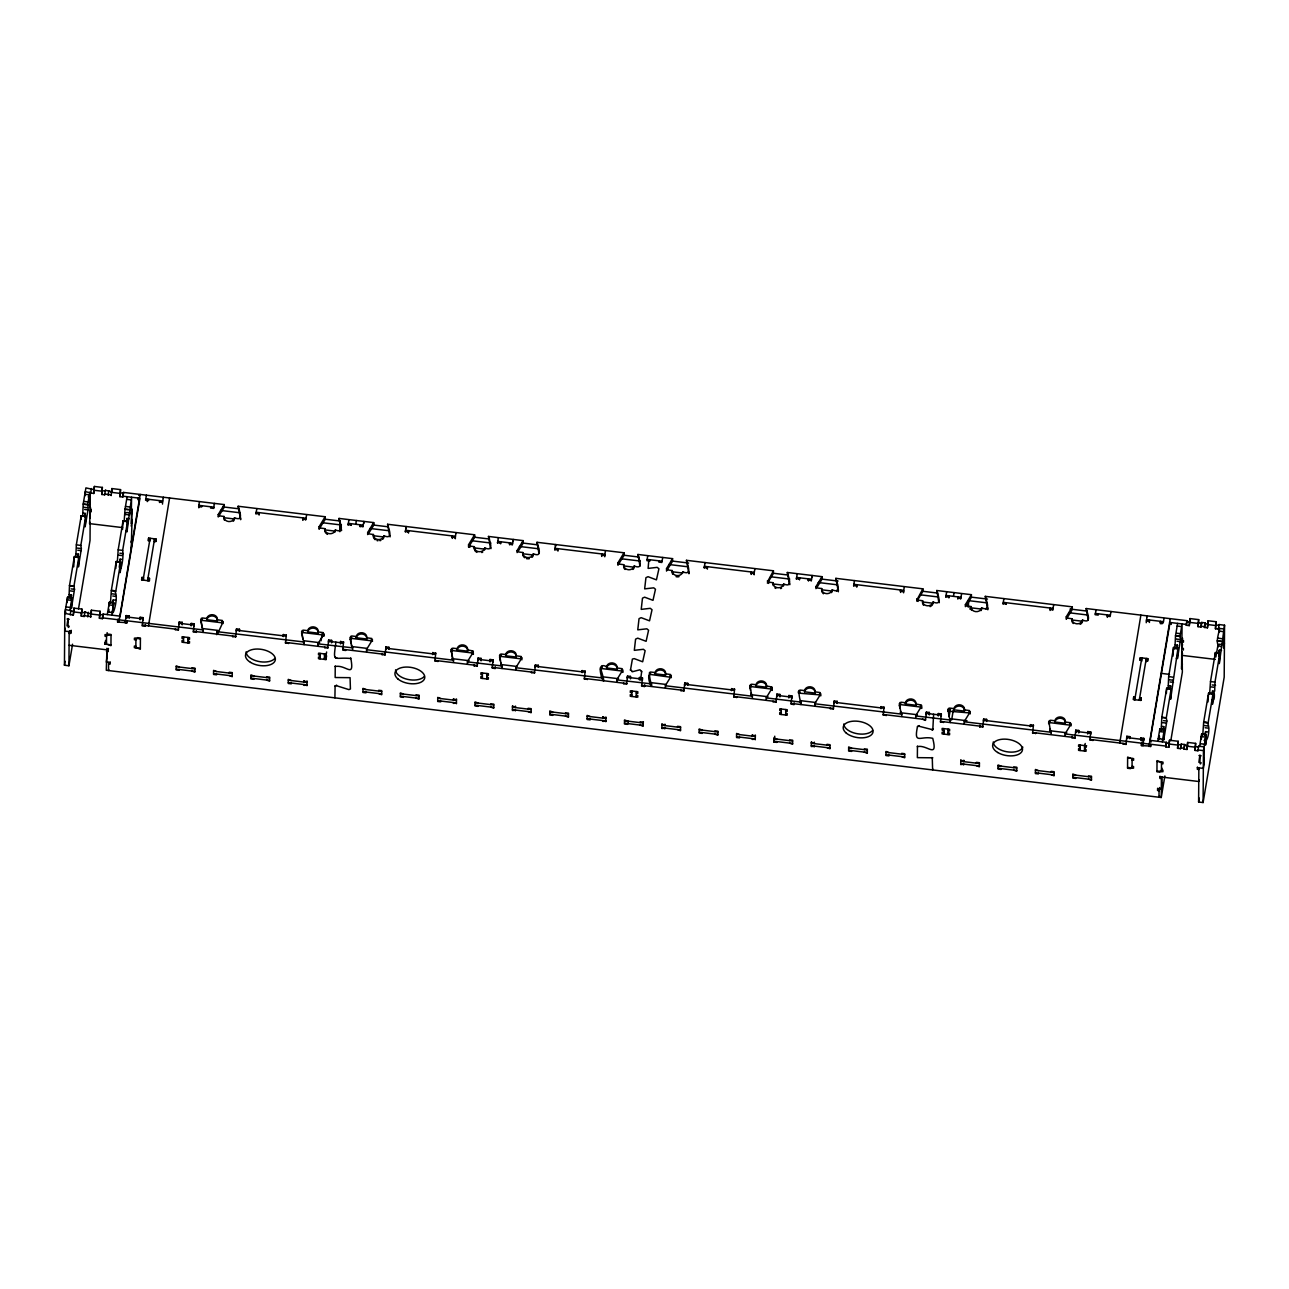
<?xml version="1.0" encoding="UTF-8"?>
<svg xmlns="http://www.w3.org/2000/svg" width="1289" height="1289" viewBox="0 0 1289 1289"><rect width="100%" height="100%" fill="white"/><g stroke="black" fill="none" stroke-linecap="round" stroke-linejoin="round"><path stroke-width="1.5" d="M72.555 644.21L68.929 665.769L64.45 665.221L64.804 613.306L67.527 597.161L72.007 597.709L69.928 610.084M65.417 613.5L65.449 609.552L73.908 611.389L73.28 615.159L64.804 613.306M66.964 625.874C69.542 606.184 66.657 633.366 69.203 626.148M68.929 665.769L69.171 631.61M69.574 630.74L69.155 633.253L70.653 633.431L70.766 631.175M73.28 615.159L73.924 608.118L81.916 609.085L81.271 616.126L84.252 616.48L84.897 611.904L91.229 614.128M73.908 611.389L73.924 608.118M81.271 616.126L81.916 609.085M84.252 616.48L84.252 615.659L90.81 616.625M85.251 495.604L85.283 491.657L93.743 493.494L94.387 486.452L102.379 487.419L101.734 494.46L104.715 494.815L105.36 490.239L111.805 491.834L111.821 488.563L120.538 489.611L119.893 496.652L122.874 497.006L123.518 492.43L224.286 504.579L224.189 507.302L218.228 516.97M84.897 611.904L84.881 612.71L81.9 612.356M90.633 507.882L89.537 523.624L122.568 527.604M90.149 522.271L90.037 540.349L78.484 608.94M90.182 518.242L90.021 493.429M89.618 511.588L91.116 511.781L91.229 509.509M82.673 516.438L83.189 504.047L85.912 487.887L94.371 489.739M90.713 617.254L91.358 610.213L100.075 611.26L99.43 618.301L102.411 618.672L103.056 614.08L119.732 616.094L119.732 616.915M91.342 613.5L91.358 610.213M93.743 493.494L94.387 486.452M99.43 618.301L100.075 611.26M101.734 494.46L102.379 487.419M102.411 618.672L103.056 614.08M104.715 494.815L104.731 493.993L111.273 494.976M105.36 490.239L105.344 491.061L102.363 490.69M110.951 644.854L104.973 644.129L104.989 642.502L106.488 642.679M106.955 648.286L106.294 670.28L1161.244 797.504L1164.885 775.946M106.471 644.323L106.536 634.752M106.987 658.308L107.035 649.43M106.423 651.412L107.922 651.606L108.034 649.334M107.97 644.5L110.951 645.676L111.031 634.478L108.034 634.107L108.034 634.929M108.582 662.353L108.534 670.538L108.695 669.603M111.176 495.604L111.821 488.563M108.679 663.352L110.064 664.173L110.193 661.902M126.918 622.619L117.589 622.136L117.718 619.88M119.087 622.313L119.104 619.864M119.893 496.652L120.538 489.611M122.874 497.006L123.518 492.43M125.5 514.553L125.5 512.909M125.307 623.07L125.323 620.605M126.161 618.059L126.177 615.594L129.158 615.949L129.142 618.414M126.805 623.248L126.918 620.992M131.236 549.162L132.042 519.435M131.494 512.813L131.414 524.011L132.123 509.058L131.269 514.891M135.861 647.868L135.925 638.297M138.181 498.215L138.165 499.858M137.359 648.045L140.34 649.221L140.42 638.023L137.424 637.652L137.424 638.474M138.696 495.492L140.195 494.444L119.104 620.686L117.605 620.508M140.098 619.735L140.114 617.27L143.111 617.64L143.095 620.09M141.999 577.408L141.983 579.873L143.482 580.05L143.498 577.585L141.999 577.408L141.581 579.921L149.057 580.823L149.476 578.31L147.977 578.133L147.961 580.582L149.46 580.775L149.476 578.31M145.399 624.537L145.238 626.293L142.241 625.938L143.111 617.64M145.238 626.293L145.238 625.471M146.414 496.007L146.43 495.185L145.576 500.213L148.573 500.567L148.783 499.31M147.268 501.598L147.381 499.326M148.589 540.574L148.606 538.109L156.082 539.011L156.066 541.477M148.477 625.858L169.584 497.989M150.088 540.752L150.104 538.286L143.079 580.098M154.567 542.105L154.583 538.834L147.558 580.63M159.53 502.501L159.739 500.631L159.53 501.888L162.511 502.243L162.511 504.096M163.349 498.053L163.365 497.232L162.511 502.243M178.462 629.66L175.368 629.934L175.368 629.113M178.349 630.289L179.219 621.991L182.216 622.345L182.2 624.811M179.203 624.456L179.219 621.991M179.203 669.49L179.203 670.312L176.206 669.958L176.239 665.849L179.219 667.041M183.505 642.389L183.537 636.927M187.985 642.937L188.033 637.475M191.159 625.89L191.175 623.441L194.172 623.795L194.14 626.261M191.9 671.021L194.881 672.214L194.913 668.105L191.932 667.75L191.916 668.572M196.395 631.819L193.302 632.093L194.172 623.795M193.946 625.874L193.946 625.052L179.01 623.248M196.282 632.448L196.444 630.692M198.828 507.818L198.844 505.352L213.781 507.157L213.781 507.979M202.744 630.321L200.665 619.655M202.357 619.8C199.779 613.403 201.825 628.629 203.195 629.902L102.411 617.85M203.179 629.628L203.163 632.093M217.325 619.767L217.309 620.992L206.852 619.735L206.852 618.494A5.285 4.431 0.4 0 1 212.83 614.74A5.285 4.431 0.4 0 1 217.325 619.767L222.336 620.46L223.078 623.586M214.409 504.208L214.409 503.387L213.571 508.414L210.59 508.043L210.8 506.786M216.552 674.002L216.552 674.824L213.571 674.453L213.587 670.361L216.584 671.537M223.078 621.733C211.879 647.465 219.146 625.568 217.18 631.932M218.244 516.357L218.244 514.52L224.286 504.579M222.32 622.909L221.805 620.911M224.447 520.192A5.285 4.431 0.4 0 1 224.012 517.727L224.012 516.486L219.001 515.793L218.244 514.52M224.189 507.302L224.157 505.546M229.265 675.533L232.246 676.709L232.278 672.616L229.281 672.246L229.281 673.067M235.742 636.573L232.648 636.83L232.648 636.009M233.245 521.255A5.285 4.431 0.4 0 0 234.469 518.984L234.469 517.759C244.266 521.932 239.351 511.105 238.159 506.255L325.166 516.744L325.021 519.564L319.124 529.135M235.629 637.201L236.499 628.903L239.496 629.258L239.48 631.304M236.483 631.352L236.499 628.903M238.159 506.255L240.64 519.676L240.656 517.84M239.271 630.917L239.496 629.258M253.917 678.513L253.917 679.319L250.92 678.965L250.952 674.872L253.933 676.048M255.915 513.924L256.753 509.107M258.896 514.279L259.105 512.619L259.089 515.084M266.614 680.044L269.594 681.22L269.627 677.112L266.646 676.757L266.63 677.579M283.113 636.218L283.322 634.542L286.303 635.316M283.306 636.589L283.322 634.542M288.543 642.937L285.449 643.211L286.319 634.913M288.43 643.565L288.446 642.744M291.282 683.009L291.266 683.831L288.285 683.476L288.301 679.367L291.298 680.544M302.802 638.957L301.562 631.61M302.722 519.564L302.947 517.904L302.931 520.369M303.253 632.174C300.772 625.149 302.641 641.116 304.091 641.986L217.051 631.674M304.075 641.809L304.059 644.629L303.431 641.616M307.056 685.104L303.962 685.361L303.978 684.54M304.107 680.64L303.995 682.09L304.156 681.14M305.719 519.934L306.556 515.117M306.959 685.716L307.088 680.995M318.206 631.932L318.19 633.157L307.733 631.9L307.749 630.675A5.285 4.431 0.4 0 1 313.71 626.905A5.285 4.431 0.4 0 1 318.206 631.932L323.217 632.625L323.958 635.96M319.124 528.732L319.14 526.685L325.166 516.744M319.978 658.856L320.026 653.394M323.926 635.896L322.685 632.883M324.989 531.551A5.285 4.431 0.4 0 1 324.892 529.892L324.909 528.651L319.881 527.958L319.14 526.685M325.021 519.564L325.037 517.501M324.506 653.926L324.457 659.388L325.021 656.053M327.889 647.674L324.796 647.948L324.796 647.126M319.994 657.213L318.496 657.036L318.496 658.679L325.956 659.581L325.972 657.938L324.474 657.761M324.49 655.569L325.988 655.747L326.004 654.103L318.528 653.201L318.512 654.844L320.01 655.021M327.777 648.303L328.647 640.021L331.644 640.375L331.627 642.84M328.631 642.47L328.647 640.021M331.418 642.035L331.644 640.375M335.14 531.938A5.285 4.431 0.4 0 0 335.349 531.149L335.366 529.924C345.162 534.097 340.215 523.286 339.039 518.42L373.713 522.593L373.568 525.413L369.137 532.599M334.914 697.848L335.108 685.716M336.606 685.087L334.995 686.36L336.493 685.716L348.932 689.615L350.431 688.971L350.076 677.676L335.156 677.515L335.237 665.93M339.039 518.42L340.908 529.199M339.845 531.696L339.845 530.456M340.489 530.085L340.538 524.897L339.539 530.794M340.586 643.92L340.602 641.455L343.583 642.228M341.537 530.617L341.553 529.795M345.726 649.656L345.71 650.478L342.729 650.107L343.599 641.809M348.062 525.042L348.9 520.095M350.914 643.05L350.092 637.459M351.043 525.396L351.252 524.14M335.14 666.542C346.177 664.173 354.701 679.609 350.753 657.873M351.784 638.023C349.319 630.998 351.188 646.965 352.622 647.835L317.948 643.839L323.974 633.898M352.606 647.658L352.606 650.204M366.753 637.781L366.737 639.006L356.28 637.749L356.28 636.524A5.285 4.431 0.4 0 1 362.257 632.77A5.285 4.431 0.4 0 1 366.753 637.781L371.764 638.474L372.505 641.39M360.211 526.863L360.227 524.816L360.018 526.073L362.999 526.83M363.836 523.382L363.852 521.417L362.999 526.428M365.995 692.016L365.979 692.837L362.999 692.483L363.015 688.374L366.012 689.567M372.505 639.763L366.559 649.43L366.592 651.799M367.671 534.581L367.671 532.534L373.713 522.593M371.748 640.939L371.232 638.732M373.891 538.254A5.285 4.431 0.4 0 1 373.439 535.741L373.439 534.516L368.428 533.823L367.671 532.534M373.568 525.413L373.584 523.366M378.692 693.546L381.673 694.739L381.705 690.63L378.708 690.276L378.708 691.097M385.169 654.586L382.076 654.86L382.076 654.039M468.552 547.164L474.449 537.577L474.594 534.774L387.586 524.269C388.779 529.135 393.693 539.962 383.913 535.773L383.896 536.997L373.439 535.741M385.057 655.215L385.927 646.917L388.924 647.287L388.907 649.334M385.91 649.382L385.927 646.917M387.586 524.269L389.455 535.048M390.084 536.885L390.084 535.644M403.344 696.527L403.344 697.349L400.347 696.978L400.38 692.886L403.36 694.062M405.342 531.938L406.18 526.524L406.164 528.361M405.552 531.1L405.552 530.278L455.355 536.288L455.339 538.754M408.323 532.309L408.532 530.633L408.516 533.098M416.041 698.058L419.022 699.234L419.054 695.142L416.073 694.787L416.057 695.593M432.54 654.232L432.75 652.572L435.73 653.346M432.733 654.619L432.75 652.572M437.97 660.951L434.876 661.225L435.746 652.927M437.857 661.579L437.873 660.758M440.709 701.039L440.693 701.844L437.712 701.49L437.728 697.397L440.725 698.574M452.858 659.63L450.989 649.624M452.149 537.594L452.375 535.934L452.358 538.383M452.681 650.204C450.183 643.324 452.133 658.647 453.502 660.194L366.479 649.688M453.502 659.823L453.486 662.288M456.499 703.117L453.39 703.375L453.406 702.569M453.535 698.654L453.422 700.104L453.583 699.17M455.146 537.948L455.984 533.147M456.387 703.746L456.515 699.025M467.633 649.946L467.633 651.187L457.16 649.914L457.176 648.689A5.285 4.431 0.4 0 1 463.138 644.935A5.285 4.431 0.4 0 1 467.633 649.946L473.111 650.977L473.385 654.377M473.401 651.928L467.456 661.595L467.472 663.964M468.552 546.745L468.568 544.699L474.594 534.774M469.841 547.374L469.841 546.552M473.353 653.91L472.112 650.897M474.416 549.565A5.285 4.431 0.4 0 1 474.32 547.906L474.336 546.681L469.309 545.988L468.568 544.699M474.497 537.497L474.465 535.531M474.223 665.962L474.223 665.156L474.223 665.962L477.317 665.704M477.204 666.332L478.074 658.034L481.071 658.389L481.055 660.854M478.058 660.5L478.074 658.034M478.058 705.534L478.058 706.356L475.061 706.001L475.093 701.893L478.074 703.085M480.845 660.065L481.071 658.389M482.36 678.433L482.392 672.971M484.567 549.952A5.285 4.431 0.4 0 0 484.777 549.162L484.793 547.938C494.589 552.127 489.659 541.299 488.467 536.433L523.141 540.623L523.044 543.346L518.565 550.629M486.839 678.981L486.888 673.519M488.467 536.433L490.336 547.213M490.013 661.934L490.029 659.469L493.026 659.839L493.01 662.288M490.964 548.631L490.98 547.825M490.755 707.065L493.735 708.241L493.768 704.148L490.787 703.794L490.771 704.616M495.298 666.735L495.137 668.492L492.156 668.137L493.026 659.839M495.137 668.492L495.153 667.67M497.49 543.056L498.327 538.125M500.341 661.064L499.52 655.489M500.47 543.41L500.68 541.751L500.664 543.797M501.212 656.053C498.795 649.124 500.503 664.592 502.049 665.946L467.375 661.869M502.033 665.672L502.017 668.508L500.76 662.836M516.18 655.811L516.164 657.036L505.707 655.779L505.707 654.538A5.285 4.431 0.4 0 1 511.685 650.784A5.285 4.431 0.4 0 1 516.18 655.811L521.191 656.504L521.932 659.823M509.638 544.876L509.654 542.83L509.445 544.087L512.426 544.86M513.264 541.396L513.28 539.43L512.426 544.441M515.519 710.239L512.426 710.497L512.555 705.776M515.407 710.867L515.423 710.046M515.439 707.58L515.552 706.13M521.948 657.777L515.987 667.444L516.019 669.829M517.098 552.61L517.098 550.564L523.141 540.623M521.175 658.953L520.659 656.762M523.318 556.268A5.285 4.431 0.4 0 1 522.867 553.771L522.867 552.53L517.856 551.837L517.098 550.564M523.044 543.346L523.012 541.38M528.119 711.576L531.1 712.753L531.132 708.66L528.136 708.289L528.136 709.111M534.597 672.616L531.503 672.874L531.503 672.052M617.979 565.178L623.924 555.511L624.021 552.788L537.014 542.298C538.238 547.148 543.12 557.976 533.34 553.787L533.324 555.027L522.867 553.771M534.484 673.245L535.354 664.947L538.351 665.301L538.335 667.348M535.338 667.396L535.354 664.947M537.014 542.298L538.883 553.078M552.772 714.541L552.772 715.363L549.775 715.008L549.807 710.916L552.788 712.092M554.769 549.968L555.607 544.538L555.591 546.375M554.979 549.114L554.979 548.308L604.783 554.302L604.767 556.767M557.944 551.112L557.96 548.663L557.75 549.92L554.769 549.549M565.468 716.072L568.449 717.264L568.481 713.155L565.5 712.801L565.484 713.623M581.967 672.246L582.177 670.586L585.158 671.36M582.161 672.632L582.177 670.586M587.397 678.981L584.304 679.239L585.174 670.957M587.285 679.609L587.301 678.787M590.136 719.053L590.12 719.874L587.139 719.504L587.172 715.411L590.153 716.587M622.813 671.795L622.088 668.669L617.06 667.976A5.285 4.431 0.4 0 0 612.565 662.949A5.285 4.431 0.4 0 0 606.603 666.703C590.7 658.598 611.195 701.554 600.416 667.863M601.592 555.607L601.802 553.948L601.786 556.413M602.108 668.008L602.124 666.171M605.927 721.131L602.833 721.405L602.833 720.583M602.962 716.684L602.849 718.118L603.01 717.183M604.573 555.978L605.411 551.16M605.814 721.759L605.943 717.038M617.06 667.976L617.06 669.2L606.587 667.944L606.603 666.703M622.829 669.942L616.883 679.609L616.899 681.994M617.979 564.566L617.995 562.729L624.021 552.788M622.813 672.407L621.54 669.12M625.004 569.464A5.285 4.431 0.4 0 1 623.747 565.935L623.763 564.695L618.736 564.002L617.995 562.729M623.876 555.591L623.892 553.754M626.744 683.718L623.65 683.992L623.65 683.17M626.631 684.346L627.501 676.048L630.498 676.419L630.482 678.868M627.485 678.513L627.501 676.048M627.485 723.564L627.485 724.37L624.488 724.015L624.521 719.923L627.501 721.099M628.21 723.645L628.226 721.179M630.434 670.361L632.4 659.066L634.269 658.631L642.663 661.789L645.128 650.719L643.42 649.285L634.317 650.333L635.59 639.118L637.717 638.152L646.111 641.31L648.576 630.24L646.852 628.806L637.765 629.854L639.038 618.639L641.165 617.673L649.543 620.831L652.025 609.745L650.301 608.311L641.213 609.375L642.486 598.144L644.613 597.178L652.991 600.336L655.473 589.266L653.749 587.832L644.661 588.88L645.934 577.665L648.061 576.699L656.439 579.857L658.921 568.787L657.197 567.353L648.109 568.401L648.754 560.892M631.787 696.463L631.819 690.985M632.158 671.795L639.972 669.781L641.68 671.827M632.98 569.464A5.285 4.431 0.4 0 0 634.204 567.192L634.22 565.968C644.017 570.141 639.07 559.329 637.894 554.463L672.568 558.636L672.423 561.456L666.51 571.043M636.267 696.995L636.315 691.532M637.894 554.463L639.972 566.113M639.441 679.947L639.457 677.498L642.454 677.853L642.438 680.318M640.182 725.095L643.179 726.271L643.195 722.178L640.214 721.808L640.198 722.63M640.585 680.093L641.696 671.215M644.742 684.749L644.564 686.505L641.584 686.151L642.454 677.853M644.564 686.505L644.581 685.7M650.639 673.873C648.029 667.364 650.22 683.073 651.477 683.879L616.803 679.883M651.461 683.702C653.024 692.95 645.241 673.986 650.639 674.485L671.07 677.321M665.607 673.825L665.591 675.049L655.134 673.793L655.15 672.568A5.285 4.431 0.4 0 1 661.112 668.798A5.285 4.431 0.4 0 1 665.607 673.825L670.618 674.518L671.36 677.643M664.947 728.253L661.853 728.527L661.982 723.79M664.834 728.881L664.85 728.059M664.866 725.61L664.979 724.16M671.376 675.807L665.414 685.474L665.446 687.843M666.526 570.431L666.542 568.578L672.568 558.636M670.071 676.822L670.087 674.985M672.729 574.25A5.285 4.431 0.4 0 1 672.294 571.784L672.294 570.56L667.283 569.851L666.542 568.578M677.547 729.59L680.528 730.782L680.56 726.674L677.563 726.319L677.563 727.141M684.024 690.63L680.93 690.904L680.93 690.082M767.406 583.208L773.303 573.621L773.448 570.801L686.441 560.312C687.633 565.162 692.547 576.006 682.767 571.817L682.751 573.041L672.294 571.784M683.927 691.258L684.781 682.961L687.778 683.331L687.762 685.377M684.572 685.039L684.572 684.217L734.392 690.227M684.765 685.426L684.781 682.961M686.441 560.312L688.938 573.734L688.938 571.897M702.199 732.571L702.199 733.393L699.202 733.022L699.234 728.929L702.215 730.106M704.197 567.982L705.035 562.552M704.406 567.144L704.406 566.322L754.21 572.332L754.194 574.781M707.371 569.142L707.387 566.677L707.178 567.933L704.197 567.579M714.896 734.102L717.892 735.278L717.909 731.185L714.928 730.815L714.912 731.636M731.395 690.276L731.604 688.616L734.585 689.373M731.588 690.662L731.604 688.616M736.825 696.995L733.731 697.268L734.601 688.971M736.712 697.623L736.728 696.801M739.564 737.066L739.548 737.888L736.567 737.534L736.599 733.441L739.58 734.617M750.456 690.372L749.844 685.667M751.02 573.637L751.229 571.962L751.213 574.427M751.535 686.231C749.054 679.351 750.955 694.739 752.357 696.237L665.333 685.732M752.357 695.867L752.341 698.316M755.354 739.161L752.26 739.419L752.26 738.597M752.389 734.698L752.277 736.148L752.438 735.197M754.001 573.992L754.838 569.174M755.241 739.789L755.37 735.052M766.488 685.99L766.488 687.214L756.015 685.957L756.031 684.733A5.285 4.431 0.4 0 1 761.992 680.979A5.285 4.431 0.4 0 1 766.488 685.99L771.966 687.021L772.24 690.421M772.256 687.972L766.311 697.639L766.327 700.008M767.406 581.967L773.448 570.801M768.695 583.418L768.695 582.596M772.208 689.953L770.967 686.94M773.271 585.609A5.285 4.431 0.4 0 1 773.174 583.949L773.191 582.725L768.163 582.032L767.422 580.743M776.171 701.748L773.078 702.006L773.078 701.184M776.913 741.578L776.913 742.4L773.916 742.045L773.948 737.936L776.929 739.113M776.075 702.376L776.929 694.078L779.926 694.433L779.909 696.898M776.913 696.527L776.929 694.078M779.716 696.092L779.926 694.433M781.215 714.477L781.263 709.014M783.422 585.996A5.285 4.431 0.4 0 0 783.631 585.206L783.648 583.981C793.444 588.171 788.53 577.343 787.321 572.477L821.995 576.666L821.85 579.47L817.419 586.656M785.694 715.024L785.742 709.546M787.321 572.477L789.4 584.143M788.675 697.188L788.884 695.512L791.881 695.883L791.865 698.332M788.868 697.977L788.884 695.512M789.835 584.674L789.835 583.853M789.609 743.109L792.606 744.285L792.622 740.192L789.641 739.838L789.641 740.643M794.169 702.779L793.992 704.535L791.011 704.181L791.881 695.883M793.992 704.535L794.008 703.713M796.344 579.099L797.182 574.169M798.374 692.757L798.374 691.532M799.325 579.454L799.534 577.794L799.534 579.841M800.066 692.096C797.585 685.216 799.534 700.539 800.888 702.086L766.23 697.897M800.888 701.715L800.872 704.535L800.243 701.522M815.035 691.839L815.019 693.079L804.562 691.806L804.578 690.582A5.285 4.431 0.4 0 1 810.539 686.828A5.285 4.431 0.4 0 1 815.035 691.839L820.046 692.547L820.787 695.867M808.3 580.533L808.509 578.874L808.493 580.92M811.28 580.904L812.134 575.474L812.118 577.44M814.374 746.283L811.28 746.54L811.409 741.819M814.261 746.911L814.277 746.089M814.294 743.624L814.406 742.174M820.803 693.82L814.841 703.488L814.874 705.873M815.953 588.654L815.969 586.592L821.995 576.666M820.497 695.335L819.514 692.789M815.969 586.592L816.71 587.881L821.721 588.574L821.721 589.798L832.178 591.071L832.195 589.83C841.975 594.02 837.06 583.192 835.868 578.342L922.876 588.831L922.747 591.635L916.833 601.222M826.974 747.62L829.955 748.796L829.987 744.704L826.99 744.333L826.99 745.155M833.451 708.66L830.358 708.918L830.358 708.096M833.355 709.272L834.209 700.99L837.206 701.345L837.189 703.391M833.999 703.053L833.999 702.231L883.819 708.241M834.192 703.44L834.209 700.99M835.868 578.342L838.366 591.764M836.674 591.2L836.674 590.378M836.996 703.004L837.206 701.345M838.366 590.942L838.382 589.717M851.626 750.585L851.626 751.406L848.629 751.052L848.661 746.943L851.642 748.136M853.624 586.012L854.462 580.582M853.834 585.158L853.834 584.336L903.637 590.346L903.621 592.811M856.605 586.366L856.814 584.707L856.798 587.156M864.323 752.115L867.32 753.308L867.336 749.199L864.355 748.845L864.355 749.666M880.822 708.289L881.031 706.63L884.028 707.403M881.015 708.676L881.031 706.63M886.252 715.024L883.158 715.282L884.028 706.984M886.139 715.653L886.155 714.831M888.991 755.096L888.975 755.918L885.994 755.547L886.026 751.455L889.007 752.631M899.883 708.386L899.271 703.697M900.447 591.651L900.657 589.991L900.64 592.441M900.963 704.261C898.53 697.333 900.238 712.801 901.801 714.154L814.761 703.762M901.784 713.88L901.768 716.442M901.688 756.627L904.669 757.803L904.701 753.711L901.704 753.34L901.704 754.162M903.428 592.005L904.266 587.204M915.915 704.02L915.915 705.244L905.442 703.987L905.458 702.747A5.285 4.431 0.4 0 1 911.42 698.992A5.285 4.431 0.4 0 1 915.915 704.02L921.393 705.051L921.667 708.451M921.683 705.985L915.738 715.653L915.754 718.037M916.833 599.997L922.876 588.831M918.122 601.431L918.122 600.61M932.785 768.985L932.624 769.936L932.269 757.803L917.365 757.642L917.446 746.041M917.333 746.669C926.968 744.091 938.102 759.656 932.737 738.323C920.394 735.439 913.514 745.316 917.575 726.239M921.635 707.967L920.394 704.97M923.617 605.266A5.285 4.431 0.4 0 1 922.602 601.963L922.618 600.738L917.591 600.046L916.85 598.773M922.505 719.214L925.502 720.39L926.356 712.092L929.353 712.463L929.337 714.912M926.34 714.557L926.356 712.092M929.143 714.122L929.353 712.463M932.849 604.025A5.285 4.431 0.4 0 0 933.075 603.236L933.075 601.995C942.871 606.184 937.925 595.373 936.749 590.507L971.423 594.68L971.278 597.5L966.847 604.686M936.749 590.507L938.827 602.156M938.102 715.202L938.311 713.542L941.308 713.897L941.292 716.362M938.295 715.991L938.311 713.542M939.262 602.704L939.262 601.882M943.532 721.921L940.438 722.194L941.308 713.897M943.419 722.549L943.435 721.727M943.629 728.591L943.596 734.053L944.16 730.718M945.772 597.113L946.609 592.183M947.802 710.771L947.802 709.546M948.752 597.484L948.962 595.808L948.962 597.87M948.076 734.601L948.124 729.139M949.494 710.11C947.077 703.198 948.785 718.666 950.331 720.019L915.657 715.927M950.315 719.745L950.299 722.565L949.671 719.552M964.462 709.868L964.446 711.093L953.989 709.836L954.005 708.612A5.285 4.431 0.4 0 1 959.967 704.841A5.285 4.431 0.4 0 1 964.462 709.868L969.473 710.561L970.214 713.897M957.727 598.563L957.936 596.904L957.92 598.95M960.708 598.918L961.546 593.987M963.801 764.296L960.708 764.57L960.837 759.833M963.689 764.925L963.705 764.103M963.834 760.204L963.721 761.638L963.882 760.703M970.23 711.834L964.269 721.518L964.301 723.886M965.38 606.668L965.397 604.622L971.423 594.68M969.924 713.365L968.941 710.819M970.069 609.294L970.069 607.651M971.1 608.634A5.285 4.431 0.4 0 1 971.149 607.828L971.149 606.587L966.138 605.894L965.397 604.622M976.401 765.634L979.382 766.81L979.414 762.717L976.418 762.363L976.418 763.185M982.879 726.674L979.785 726.932L979.785 726.126M980.961 610.664A5.285 4.431 0.4 0 0 981.606 609.085L981.622 607.86C991.418 612.033 986.472 601.222 985.295 596.356L1072.303 606.845L1072.174 609.665L1066.261 619.252M982.782 727.302L983.636 719.004L986.633 719.359L986.617 721.421M983.62 721.469L983.636 719.004M985.295 596.356L987.793 609.778M986.101 609.214L986.101 608.392M986.423 721.034L986.633 719.359M987.793 608.956L987.809 607.731M1001.054 768.615L1001.054 769.436L998.057 769.066L998.089 764.973L1001.07 766.149M1003.051 604.025L1003.889 598.595M1006.032 604.38L1006.242 603.139M1013.766 770.145L1016.747 771.321L1016.763 767.229L1013.782 766.858L1013.782 767.68M1030.443 726.706L1030.459 724.644L1033.456 725.417M1035.679 733.038L1032.586 733.312L1033.456 725.014M1035.566 733.667L1035.583 732.845M1038.418 773.11L1038.402 773.932L1035.421 773.577L1035.454 769.469L1038.435 770.661M1048.698 721.921L1048.682 723.757L1050.39 722.694L1070.353 725.191M1050.068 610.47L1050.084 608.005L1049.874 609.262L1052.855 610.035M1050.39 722.082C1047.764 715.701 1050.003 730.847 1051.212 732.265L964.188 721.776M1051.212 731.91L1051.196 734.359M1051.115 774.641L1054.096 775.833L1054.128 771.724L1051.131 771.37L1051.131 772.192M1065.342 722.033L1065.342 723.258L1054.869 722.001L1054.885 720.777A5.285 4.431 0.4 0 1 1060.847 717.006A5.285 4.431 0.4 0 1 1065.342 722.033L1070.369 722.726L1071.095 725.852M1071.111 724.015L1065.165 733.683L1065.181 736.051M1066.261 618.623L1066.277 616.787L1072.303 606.845M1069.806 725.03L1069.822 723.193M1073.286 623.522A5.285 4.431 0.4 0 1 1072.029 619.993L1072.045 618.768L1067.018 618.059L1066.277 616.787M1075.026 737.791L1071.932 738.049L1072.094 736.293M1074.929 738.42L1075.783 730.122L1078.78 730.476L1078.764 732.942M1075.767 732.571L1075.783 730.122M1075.767 777.621L1075.767 778.443L1072.77 778.073L1072.802 773.98L1075.783 775.156M1080.069 750.52L1080.118 745.058M1080.134 624.359A5.285 4.431 0.4 0 0 1082.502 621.25L1082.502 620.025C1092.299 624.214 1087.384 613.371 1086.176 608.521L1186.943 620.67L1186.299 625.262L1189.296 625.616L1189.956 618.575L1198.673 619.622L1198.013 626.663L1200.994 627.034L1201.638 622.442L1205.102 622.861L1204.458 627.453L1207.455 627.807L1208.115 620.766L1216.107 621.733L1215.446 628.774L1218.427 629.129L1219.072 624.553L1224.55 625.213L1224.196 677.128L1203.088 802.548L1198.609 802L1198.851 767.857M1084.597 745.59L1084.548 751.052L1085.402 746.041L1085.177 748.941M1086.176 608.521L1088.254 620.186M1086.095 745.783L1086.079 747.411L1084.581 747.233L1085.209 743.479M1087.723 734.021L1087.739 731.556L1090.736 731.926L1090.72 734.376M1088.48 779.152L1091.461 780.328L1091.477 776.236L1088.496 775.865L1088.496 776.687M1092.959 739.95L1089.866 740.208L1090.736 731.926M1092.846 740.579L1092.863 739.757M1095.408 614.289L1095.408 613.467L1110.345 615.272M1096.037 610.535L1096.037 609.713L1095.199 614.724L1098.18 615.095L1098.405 613.838M1107.348 617.383L1107.364 614.917L1107.154 616.174L1110.135 616.529L1110.989 611.518M1119.754 742.996L1140.878 615.127M1126.087 743.946L1122.993 744.204L1122.993 743.382M1125.974 744.575L1126.844 736.277L1129.841 736.631L1129.825 738.484M1126.828 738.726L1126.844 736.277M1129.615 738.5L1129.841 736.631M1130.55 767.825L1130.55 768.631L1127.553 768.276L1127.633 757.078L1130.614 758.254M1132.048 768.002L1132.113 758.431M1133.708 697.011L1133.692 699.46L1135.174 699.637L1135.19 697.188L1133.708 697.011L1133.289 699.508L1140.749 700.41L1141.168 697.913L1139.685 697.72L1139.669 700.185L1141.152 700.362L1141.168 697.913M1140.298 660.161L1140.314 657.712L1147.79 658.615L1147.774 661.064M1140.781 740.418L1140.797 737.952L1143.778 738.323L1143.762 740.772M1141.78 661.16L1141.812 657.889L1134.771 699.701M1150.739 746.089L1141.426 745.606L1141.538 743.35M1142.94 743.334L1142.924 745.799L1143.488 742.448M1146.243 622.732L1147.097 615.868L1147.097 616.69M1146.275 661.708L1146.292 658.421L1139.267 700.233M1149.24 621.862L1149.45 619.993L1149.434 622.458M1149.144 746.54L1149.16 744.091M1150.642 746.718L1150.755 744.462M1159.584 787.531L1159.053 790.673L1157.554 790.495L1157.683 788.224M1159.069 789.029L1159.004 797.23L1159.165 796.296M1160.39 623.779L1160.406 621.314L1160.197 622.571L1163.194 622.925L1164.031 618.527M1161.244 797.504L1161.389 778.653L1159.891 778.459L1160.003 776.204M1159.939 771.37L1159.939 772.175L1156.942 771.821L1157.023 760.623L1160.003 761.799M1161.888 623.957L1162.001 621.685M1161.502 761.976L1161.437 771.547L1162.001 768.196M1161.937 785.533L1162.001 776.655M1203.958 764.635L1204.087 746.863L1198.609 746.202L1197.964 750.794L1194.984 750.424L1195.644 743.382L1187.652 742.432L1186.992 749.473L1183.995 749.102L1184.639 744.526L1181.175 744.107L1180.531 748.683L1177.55 748.329L1178.21 741.288L1169.494 740.24L1168.833 747.282L1165.836 746.911L1166.481 742.335L1149.788 740.321M1165.836 746.911L1166.481 742.335M1168.833 747.282L1169.494 740.24M1170.251 619.477L1170.251 618.656L1149.16 744.897L1150.658 745.09M1171.218 622.796L1171.202 624.44M1177.55 748.329L1178.21 741.288M1180.531 748.683L1181.175 744.107M1183.383 650.059L1183.399 648.431L1181.9 648.238L1182.577 638.2M1182.11 653.185L1182.351 672.085L1170.815 740.676M1183.463 640.504L1183.447 642.148L1181.949 641.954M1183.995 749.102L1184.639 744.526M1186.299 625.262L1186.943 620.67M1186.992 749.473L1187.652 742.432M1189.296 625.616L1189.956 618.575M1194.984 750.424L1195.644 743.382M1198.013 626.663L1198.673 619.622M1199.157 767.616L1198.834 769.485L1197.336 769.307L1197.465 767.052M1197.964 750.794L1197.98 749.972L1203.459 750.633L1203.088 802.548M1198.609 746.202L1198.609 747.024L1195.612 746.669M1198.883 762.379C1201.461 742.69 1198.577 769.871 1201.122 762.653M1200.994 627.034L1201.638 622.442M1204.458 627.453L1205.102 622.861M1207.455 627.807L1208.115 620.766M1215.446 628.774L1216.107 621.733M1217.815 646.015L1217.912 647.03M1218.427 629.129L1218.443 628.307L1223.922 628.968L1223.583 647.98L1224.421 642.969M1219.072 624.553L1219.072 625.374L1216.075 625.004M1219.41 632.255L1219.426 628.436C1219.088 633.93 1213.884 645.547 1221.054 646.546M67.527 597.226L67.205 602.511M73.731 566.838L74.375 556.429L78.871 556.961L78.42 566.951L81.384 548.566L80.82 545.473L76.341 544.78L81.239 515.681L85.719 516.228L85.122 526.847L88.168 508.768L87.684 504.724L84.317 504.353M81.239 515.681L81.014 519.354M85.719 516.293L80.82 545.424M112.723 602.898L109.372 602.205L113.851 602.753L111.772 615.143M115.784 568.513L116.219 561.472L120.699 562.004L120.119 572.638L120.892 568.223L119.764 568.095M131.285 513.248L131.591 497.248L126.966 531.906L127.563 521.336L123.067 520.724L122.536 529.457M127.563 521.336L122.664 550.371C123.76 555.253 121.907 566.467 120.892 568.223M1159.842 729.026L1164.338 729.445L1162.243 741.819M1166.368 693.514L1166.706 688.149L1171.185 688.697L1170.589 699.331L1178.033 647.948L1173.554 647.416L1168.656 676.516L1168.14 688.906M1173.554 647.416L1173.006 656.149M1201.364 739.29L1201.686 733.94L1206.166 734.488L1203.459 750.633M1211.886 693.901L1208.534 693.208L1213.03 693.74L1212.433 704.374L1213.207 699.959L1212.095 699.83M1215.173 656.117L1215.398 652.46L1219.877 653.007L1219.281 663.626L1224.55 625.213M72.861 586.108L69.493 585.625L68.962 597.919M76.341 544.893L75.809 557.17M76.051 553.867L78.291 554.141L78.146 556.461M116.219 561.537L111.321 590.571C123.776 587.575 108.147 631.948 113.851 602.881M122.374 559.458L120.119 559.184L119.893 562.487M1166.706 688.213L1161.808 717.248L1161.163 730.67M1168.366 685.603L1170.605 685.861L1170.38 689.18M1178.033 648.013L1177.405 658.582L1180.547 639.553L1179.999 636.315L1175.504 635.767L1174.875 649.189M1208.534 693.208L1203.652 722.307C1212.417 718.263 1208.357 745.106 1204.119 740.434M1213.207 699.959C1215.253 700.958 1214.399 684.153 1212.208 694.223M74.375 556.558L69.493 585.625M1215.382 652.588L1210.5 681.559L1209.614 694.127M602.946 678.03L515.906 667.718M69.187 594.6L71.427 594.874L71.121 598.998M82.899 513.119L85.138 513.393L84.993 515.922M115.511 600.191L113.271 599.917L112.739 605.685M129.222 518.71L126.983 518.436L126.821 520.965M1161.518 726.335L1163.758 726.609L1163.435 730.734M1175.214 644.854L1177.453 645.128L1177.131 649.253M1207.841 731.926L1205.586 731.653L1205.279 735.777M1221.537 650.446L1219.297 650.172L1218.766 655.94M72.007 597.838L71.378 608.344L74.52 589.315L73.972 586.124L69.493 585.528M1161.808 717.248L1166.287 717.796L1166.851 721.034L1163.693 740.063L1164.321 729.574M1206.166 734.617L1205.537 745.106L1206.359 740.708M111.321 590.571L110.451 603.139M1203.652 722.307L1202.766 734.859M1210.5 681.559L1214.979 682.107L1214.689 691.178M116.203 561.762L119.571 562.165M1164.321 729.719L1160.954 729.316M1173.538 647.706L1176.905 648.109M108.937 609.246L108.92 612.194M109.146 605.878L109.356 602.495M1159.407 735.938L1159.407 738.871M1208.002 701.925L1208.421 695.174M119.78 563.519L119.233 567.241M117.299 562.391L118.185 549.887L122.664 550.371M124.147 521.658L125.033 509.187L129.512 509.622M87.684 504.692L89.763 492.189L89.666 504.498L88.119 504.869M125.033 509.139L127.112 496.7M1157.764 741.288L1159.842 728.897M1179.999 636.315L1182.077 623.924L1181.562 668.894L1182.4 663.883M65.417 613.371L65.626 612.13M65.159 628.259L64.692 631.078L70.669 631.787M70.847 598.386L71.427 594.874M77.694 557.654L78.291 554.141M84.542 516.905L85.138 513.393M73.972 586.06L78.871 556.961M89.505 498.907L90.359 493.896M70.283 614.789L70.927 610.213M90.746 493.139L91.39 488.547M89.457 507.383L89.666 506.126M64.45 665.221L65.111 661.305M70.653 633.431L71.185 630.305M87.716 616.899L88.361 612.307M108.179 495.234L108.824 490.658M107.293 614.595L109.372 602.205M118.185 549.823L123.067 520.724M104.973 644.129L105.617 640.375M107.164 632.625L106.52 636.395L105.037 636.218L105.037 634.575L111.015 635.3M112.691 603.429L113.271 599.917M119.539 562.697L120.119 559.184M126.386 521.948L126.983 518.436M115.817 591.103L120.699 562.004M106.987 656.681L107.196 655.424L106.343 662.079L110.081 662.53M107.922 651.606L108.437 648.464M131.188 526.089L131.414 524.832M117.589 622.136L118.121 619.01M131.075 542.218L131.301 540.961M120.07 616.448L139.857 498.859M126.177 615.594L125.323 621.427L126.821 621.604M128.948 617.205L129.158 615.949M148.606 538.109L148.187 540.623L149.685 540.8M139.905 618.527L140.114 617.27M156.082 539.011L155.663 541.525L154.164 541.332M199.473 501.582L198.635 506.609L201.616 506.964L201.825 505.707M182.007 623.602L182.216 622.345M190.965 624.682L191.175 623.441M321.025 640.826L322.347 632.963M325.988 655.747L326.616 651.992M325.956 659.581L326.584 655.811M335.913 642.164C332.965 663.932 333.384 656.746 350.64 658.502M355.748 524.269L356.376 520.514M335.301 656.778L335.639 658.034L336.783 657.761M340.393 642.712L340.602 641.455M388.714 648.528L388.924 647.287M489.82 660.725L490.029 659.469M538.141 666.558L538.351 665.301M647.755 555.656L646.917 560.667L649.898 561.021L650.107 559.78M630.289 677.676L630.498 676.419M639.247 678.755L639.457 677.498M659.082 560.86L658.872 562.117L661.853 562.471L662.707 557.46M643.404 721.743L643.195 722.984L624.521 720.744M687.569 684.572L687.778 683.331M774.206 739.548L774.77 736.196M773.916 742.045L774.56 738.275M917.478 726.867L919.073 725.594M933.623 714.251L932.801 729.767L918.976 726.223M953.457 596.356L954.086 592.586M931.512 729.493L932.463 730.009L933.01 728.865M932.817 757.803L931.77 757.561M949.123 716.571L950.444 708.724M967.636 606.539L968.619 600.642L968.377 607.087M951.636 719.987L953.296 710.158M979.785 726.932L979.946 725.175M1030.249 725.9L1030.459 724.644M1052.855 609.616L1053.709 604.605M1078.571 731.733L1078.78 730.476M1085.193 745.654L1084.565 749.425L1086.063 749.602L1086.047 751.245L1078.571 750.343L1078.587 748.7L1080.085 748.877M1087.529 732.813L1087.739 731.556M1140.314 657.712L1139.895 660.21L1141.393 660.403M1147.79 658.615L1147.355 661.112L1145.873 660.935M1140.588 739.209L1140.797 737.952M1141.957 740.837L1143.569 739.564L1126.634 737.534M1141.426 745.606L1141.957 742.48M1143.778 738.323L1142.924 744.156L1141.442 743.979M1150.11 740.821L1169.913 623.086M1151.174 741.948L1149.788 741.143M1175.504 635.831L1177.598 623.393M1163.161 730.122L1163.758 726.609M1170.009 689.373L1170.605 685.861M1176.873 648.641L1177.453 645.128M1166.287 717.796L1171.185 688.697M1181.9 648.238L1182.545 644.484M1181.675 652.782L1181.884 651.525M1181.852 656.987L1182.48 653.233M1161.953 783.905L1162.162 782.649M1181.578 667.267L1181.787 666.01M1162.146 784.292L1161.308 789.303L1157.57 788.852M1199.608 746.331L1201.686 733.94M1215.865 657.003L1217.928 645.386M1205.006 735.165L1205.586 731.653M1211.853 694.417L1212.45 690.904M1218.701 653.684L1219.297 650.172M1208.131 722.839L1213.03 693.74M1214.979 682.107L1219.877 653.007M1199.076 779.636L1198.754 781.505L1159.907 776.832M1204.055 750.697L1204.264 749.441M1223.68 634.059L1223.889 632.802M1204.055 752.341L1204.264 751.084M1223.664 635.686L1223.873 634.446M1204.007 759.157L1204.216 757.916M1223.615 642.518L1223.825 641.261M1203.99 760.8L1204.2 759.543M1223.615 644.162L1223.825 642.905M1203.974 762.991L1204.184 761.735M1223.599 646.353L1223.809 645.096M1204.168 763.378L1203.33 768.389L1197.352 767.664M1198.609 802L1199.269 798.084M1204.603 740.128L1204.828 738.903M200.649 621.491L202.357 620.412L221.789 622.764M301.545 633.656L303.253 632.593L322.669 634.929M350.076 639.521L351.784 638.442L371.216 640.778M450.973 651.686L452.681 650.607L472.096 652.943M499.504 657.535L501.212 656.455L520.643 658.808M600.4 669.7L602.108 668.62L621.524 670.973M749.827 687.73L751.535 686.65L770.951 688.987M899.255 705.744L900.963 704.664L920.378 707.017M798.552 693.128L819.498 694.852M947.979 711.141L968.925 712.865M88.168 496.909L89.714 497.667M632.158 671.182L630.45 669.748M120.522 492.881L123.502 493.252M1186.943 621.491L1189.924 621.862M1198.641 622.909L1201.638 623.264M1205.102 623.683L1208.083 624.053M93.759 490.223L101.75 491.173M111.192 492.317L119.909 493.365M1189.312 622.345L1198.029 623.393M1207.471 624.537L1215.463 625.487M223.126 506.899L238.433 508.752M324.844 519.177L340.151 521.014M372.553 524.929L387.86 526.766M474.271 537.191L489.578 539.044M521.981 542.943L537.287 544.796M623.699 555.205L639.006 557.057M671.408 560.957L688.632 563.035M773.126 573.234L788.433 575.071M820.835 578.987L838.059 581.065M922.553 591.248L937.86 593.101M972.18 597.242L987.487 599.079M1070.079 609.036L1087.288 611.115M122.874 496.184L139.566 498.199L138.068 498.843M162.736 501.002L145.802 498.956L147.284 499.955M256.124 512.265L305.928 518.259M348.272 523.366L363.208 525.171M497.699 541.396L512.635 543.201M647.126 559.41L662.063 561.214M796.554 577.44L811.49 579.228M945.981 595.454L960.917 597.258M1003.261 602.366L1053.065 608.376M1146.469 619.638L1163.403 621.669L1161.905 622.313M1186.315 624.44L1169.622 622.426L1171.121 623.425M1201.01 626.212L1204.474 626.631M255.915 513.505L258.896 513.876M302.738 519.161L305.719 519.515M348.062 524.623L351.043 524.994M405.342 531.535L408.323 531.89M452.165 537.175L455.146 537.545M497.49 542.653L500.47 543.007M601.592 555.205L604.573 555.559M751.02 573.218L754.001 573.589M796.344 578.68L799.325 579.051M808.3 580.131L811.28 580.485M853.624 585.593L856.605 585.963M900.447 591.248L903.428 591.603M945.772 596.71L948.752 597.065M957.727 598.144L960.708 598.515M1003.051 603.623L1006.032 603.977M1146.259 620.879L1149.24 621.25M220.58 510.428L239.722 512.748M322.298 522.706L341.44 525.01M370.007 528.458L389.149 530.762M471.726 540.719L490.867 543.023M519.435 546.472L538.576 548.776M621.153 558.749L640.295 561.053M668.862 564.501L688.004 566.806M770.58 576.763L789.722 579.067M818.289 582.515L837.431 584.819M920.008 594.777L937.232 596.855M969.634 600.771L986.858 602.849M1069.435 612.807L1086.659 614.885M84.832 494.299L88.57 494.75M127.418 499.439L131.156 499.89M1177.147 626.035L1180.885 626.486M1219.732 631.175L1223.47 631.626M224.012 517.727L234.469 518.984M324.892 529.892L335.349 531.149M474.32 547.906L484.777 549.162M623.747 565.935L634.204 567.192M773.174 583.949L783.631 585.206M922.602 601.963L933.075 603.236M971.149 607.828L981.606 609.085M1072.029 619.993L1082.502 621.25M84.381 501.485L88.119 501.937M125.484 506.448L129.206 506.899M1176.696 633.221L1180.434 633.672M1217.799 638.168L1221.537 638.619M83.189 504.047L87.668 504.579M1217.348 640.81L1221.827 641.358M125.033 509.268L128.401 509.671M1176.631 636.089L1179.999 636.492M1217.364 641.004L1220.715 641.406M83.753 507.286L87.104 507.689M126.709 512.474L130.076 512.877M1176.067 639.022L1179.435 639.425M1219.023 644.194L1222.391 644.597M84.655 509.493L88.006 509.896M125.371 514.408L128.739 514.81M1176.97 641.229L1180.337 641.632M81.223 515.971L84.591 516.373M124.179 521.159L127.547 521.562M1216.51 652.879L1219.861 653.281M1182.303 655.408L1215.334 659.388M125.984 531.116L127.112 531.245M1176.261 658.244L1177.389 658.373M1161.598 673.422L1169.542 674.373M1168.656 676.516L1173.151 677.241M76.889 548.034L80.256 548.437M119.861 553.207L123.212 553.609M1169.22 679.754L1172.571 680.157M1212.176 684.942L1215.543 685.345M77.791 550.242L81.159 550.645M118.524 555.14L121.875 555.559M1170.122 681.962L1173.473 682.38M1210.838 686.876L1214.206 687.279M75.487 556.848L78.855 557.251M1167.818 688.584L1171.169 688.987M112.449 590.878L115.817 591.297M1161.808 717.441L1165.175 717.844M1204.78 722.613L1208.131 723.016M71.169 588.896L74.52 589.315M111.885 593.81L115.237 594.213M1163.484 720.632L1166.851 721.034M1204.2 725.546L1207.567 725.949M69.832 590.845L73.183 591.248M112.788 596.017L116.155 596.436M1162.146 722.581L1165.514 722.984M1205.102 727.753L1208.47 728.156M68.639 597.58L72.007 597.999M1201.67 734.231L1205.038 734.633M67.834 599.901L71.572 600.352M108.92 604.863L112.659 605.314M1160.148 731.636L1163.886 732.088M1201.235 736.583L1204.973 737.034M202.373 617.963L206.852 618.494M303.269 630.128L307.749 630.675M351.8 635.976L356.28 636.524M452.697 648.141L457.176 648.689M501.228 654.006L505.707 654.538M650.655 672.02L655.15 672.568M751.551 684.185L756.031 684.733M800.082 690.05L804.578 690.582M900.979 702.215L905.458 702.747M949.51 708.064L954.005 708.612M1050.406 720.229L1054.885 720.777M65.884 606.91L69.622 607.361M70.444 607.554L71.572 607.683M108.469 612.049L112.207 612.484M1158.215 738.645L1161.937 739.08M1200.8 743.769L1204.538 744.22M125.968 616.851L142.902 618.897M236.29 630.16L286.094 636.154M328.437 641.261L343.373 643.066M385.717 648.174L435.521 654.184M477.865 659.291L492.817 661.096M535.144 666.204L584.964 672.197M627.292 677.305L642.244 679.11M776.719 695.335L791.672 697.14M926.146 713.349L941.099 715.153M983.426 720.261L1033.246 726.271M1075.574 731.379L1090.526 733.167M100.059 614.547L103.039 614.901M125.951 617.673L127.45 617.85M1166.481 743.157L1169.461 743.511M1178.178 744.559L1181.175 744.929M1184.639 745.348L1187.62 745.703M73.296 611.872L81.288 612.839M90.729 613.983L99.446 615.03M1168.849 743.995L1177.566 745.042M1187.008 746.186L1195 747.153M202.663 628.565L217.97 630.402M304.381 640.826L319.688 642.679M352.09 646.579L367.397 648.431M451.891 658.615L469.115 660.693M501.518 664.608L516.825 666.445M601.318 676.644L618.543 678.723M650.945 682.622L666.252 684.475M750.746 694.658L767.97 696.737M800.372 700.636L815.695 702.489M900.173 712.672L917.397 714.751M949.8 718.666L967.024 720.744M1049.6 730.702L1066.825 732.78M1065.085 733.94L1165.852 746.089M1180.547 747.862L1184.011 748.281M142.241 625.117L178.365 629.467M193.302 631.272L235.645 636.379M285.449 642.389L327.793 647.497M342.729 649.285L385.073 654.393M434.876 660.403L477.22 665.511M492.156 667.315L534.5 672.423M584.304 678.417L626.647 683.524M641.584 685.329L683.927 690.437M733.731 696.447L776.075 701.554M791.011 703.359L833.355 708.467M883.158 714.46L925.502 719.568M940.438 721.373L982.782 726.48M1032.586 732.49L1074.929 737.598M1089.866 739.403L1125.99 743.753M67.012 619.042L69.252 619.316M1198.931 755.563L1201.171 755.821M1086.691 745.832L1078.619 744.881L1078.603 746.508L1080.101 746.702M183.537 638.571L182.039 638.393L182.055 636.75L189.515 637.652L189.515 639.296L188.017 639.102M482.392 674.614L480.894 674.437L480.91 672.794L488.37 673.696L488.37 675.339L486.871 675.146M631.819 692.628L630.321 692.451L630.337 690.807L637.797 691.71L637.797 693.353L636.299 693.176M781.247 710.658L779.748 710.465L779.764 708.837L787.225 709.74L787.225 711.367L785.726 711.19M943.629 730.235L942.13 730.057L942.146 728.414L949.606 729.316L949.606 730.96L948.108 730.782M183.521 640.762L182.023 640.569L182.007 642.212L189.483 643.114L189.499 641.471L188.001 641.294M482.376 676.789L480.878 676.612L480.861 678.256L488.338 679.158L488.354 677.515L486.855 677.337M631.803 694.819L630.305 694.642L630.289 696.269L637.765 697.172L637.781 695.544L636.283 695.351M781.231 712.833L779.732 712.656L779.716 714.299L787.192 715.202L787.208 713.558L785.71 713.381M943.612 732.426L942.114 732.233L942.098 733.876L949.574 734.778L949.59 733.135L948.092 732.958M140.404 638.845L134.427 638.119L134.427 639.763L135.909 639.94M1127.633 757.9L1133.611 758.609L1133.595 760.252L1132.096 760.075M1157.023 761.445L1163 762.153L1162.984 763.797L1161.486 763.62M135.877 646.224L134.378 646.047L134.362 647.674L140.34 648.399M1132.064 766.359L1133.547 766.536L1133.547 768.18L1127.569 767.454M1161.437 769.904L1162.936 770.081L1162.92 771.724L1156.958 770.999M69.074 645.273L107.922 649.962M303.995 681.269L306.991 681.623M453.422 699.283L456.419 699.637M512.458 706.404L515.439 706.759M602.849 717.312L605.846 717.667M661.885 724.418L664.866 724.789M752.277 735.326L755.273 735.681M811.313 742.448L814.294 742.802M960.74 760.462L963.721 760.832M176.239 666.671L194.913 668.927M213.587 671.182L232.262 673.438M250.952 675.694L269.627 677.933M288.301 680.189L306.975 682.445M363.015 689.196L381.689 691.452M400.38 693.708L419.054 695.963M437.728 698.219L456.403 700.459M475.093 702.714L493.768 704.97M512.442 707.226L531.116 709.482M549.807 711.721L568.481 713.977M587.156 716.233L605.83 718.489M661.869 725.24L680.544 727.495M699.234 729.751L717.909 732.007M736.583 734.247L755.257 736.502M773.948 738.758L792.622 741.014M811.297 743.27L829.971 745.509M848.661 747.765L867.336 750.021M886.01 752.277L904.701 754.532M960.724 761.283L979.414 763.539M998.089 765.795L1016.763 768.035M1035.438 770.29L1054.128 772.546M1072.802 774.802L1091.477 777.058M176.206 669.136L194.897 671.392M213.571 673.648L232.246 675.887M250.936 678.143L269.61 680.399M288.285 682.654L306.959 684.91M362.999 691.661L381.673 693.917M400.363 696.173L419.038 698.412M437.712 700.668L456.387 702.924M475.077 705.18L493.751 707.435M512.426 709.675L531.1 711.931M549.791 714.187L568.465 716.442M587.139 718.698L605.814 720.938M624.504 723.193L643.179 725.449M661.853 727.705L680.528 729.961M699.218 732.2L717.892 734.456M736.567 736.712L755.241 738.968M773.932 741.223L792.606 743.463M811.28 745.719L829.955 747.974M848.645 750.23L867.32 752.486M885.994 754.726L904.669 756.981M960.708 763.749L979.382 765.988M998.073 768.244L1016.747 770.5M1035.421 772.756L1054.096 775.011M1072.786 777.267L1091.461 779.507M1049.939 729.058L1050.777 732.603M900.512 711.045L901.14 713.687M751.084 693.015L751.713 695.673M351.333 644.806L351.961 647.465M274.831 658.453A15.097 8.121 9.5 0 1 258.074 661.338A15.097 8.121 9.5 0 1 246.102 651.847M1022.838 747.121A15.097 8.121 9.5 0 1 1006.677 751.729A15.097 8.121 9.5 0 1 993.255 741.948M872.556 730.541A15.097 8.121 9.5 0 1 855.799 733.425A15.097 8.121 9.5 0 1 843.828 723.935M424.258 676.467A15.097 8.121 9.5 0 1 407.517 679.351A15.097 8.121 9.5 0 1 395.546 669.861M606.587 667.944A5.285 4.431 0.4 0 1 612.565 664.173A5.285 4.431 0.4 0 1 617.06 669.2M634.22 565.968A5.285 4.431 0.4 0 1 628.259 569.722A5.285 4.431 0.4 0 1 623.763 564.695M457.16 649.914A5.285 4.431 0.4 0 1 463.138 646.16A5.285 4.431 0.4 0 1 467.633 651.187M505.707 655.779A5.285 4.431 0.4 0 1 511.669 652.008A5.285 4.431 0.4 0 1 516.164 657.036M484.793 547.938A5.285 4.431 0.4 0 1 478.831 551.692A5.285 4.431 0.4 0 1 474.336 546.681M482.731 552.095A5.285 4.431 0.4 0 1 481.796 552.562M476.946 552.385A5.285 4.431 0.4 0 1 476.076 551.869M475.335 551.193A5.285 4.431 0.4 0 1 474.771 550.419M533.34 553.787A5.285 4.431 0.4 0 1 527.362 557.557A5.285 4.431 0.4 0 1 522.867 552.53M533.098 555.817A5.285 4.431 0.4 0 1 532.067 557.331M529.328 558.701A5.285 4.431 0.4 0 1 528.313 558.83M527.362 558.782A5.285 4.431 0.4 0 1 526.411 558.588M524.607 557.718A5.285 4.431 0.4 0 1 523.882 557.057M307.733 631.9A5.285 4.431 0.4 0 1 313.71 628.146A5.285 4.431 0.4 0 1 318.19 633.157M356.28 637.749A5.285 4.431 0.4 0 1 362.241 633.995A5.285 4.431 0.4 0 1 366.737 639.006M335.366 529.924A5.285 4.431 0.4 0 1 329.388 533.678A5.285 4.431 0.4 0 1 324.909 528.651M327.519 534.371A5.285 4.431 0.4 0 1 326.649 533.855M325.908 533.179A5.285 4.431 0.4 0 1 325.344 532.389M383.913 535.773A5.285 4.431 0.4 0 1 377.935 539.527A5.285 4.431 0.4 0 1 373.439 534.516M383.671 537.787A5.285 4.431 0.4 0 1 382.64 539.301M380.916 540.397A5.285 4.431 0.4 0 1 379.901 540.687M377.935 540.768A5.285 4.431 0.4 0 1 376.984 540.574M375.18 539.704A5.285 4.431 0.4 0 1 374.438 539.028M234.469 517.759A5.285 4.431 0.4 0 1 228.507 521.513A5.285 4.431 0.4 0 1 224.012 516.486M206.852 619.735A5.285 4.431 0.4 0 1 212.814 615.965A5.285 4.431 0.4 0 1 217.309 620.992M682.767 571.817A5.285 4.431 0.4 0 1 676.789 575.571A5.285 4.431 0.4 0 1 672.294 570.56M679.029 576.666A5.285 4.431 0.4 0 1 676.048 576.666M655.134 673.793A5.285 4.431 0.4 0 1 661.096 670.038A5.285 4.431 0.4 0 1 665.591 675.049M832.195 589.83A5.285 4.431 0.4 0 1 826.217 593.601A5.285 4.431 0.4 0 1 821.721 588.574M831.953 591.86A5.285 4.431 0.4 0 1 831.534 592.634M823.478 593.762A5.285 4.431 0.4 0 1 822.736 593.085M822.173 592.312A5.285 4.431 0.4 0 1 821.673 590.62M783.648 583.981A5.285 4.431 0.4 0 1 777.686 587.736A5.285 4.431 0.4 0 1 773.191 582.725M781.585 588.138A5.285 4.431 0.4 0 1 780.651 588.606M775.801 588.428A5.285 4.431 0.4 0 1 774.931 587.913M804.562 691.806A5.285 4.431 0.4 0 1 810.523 688.052A5.285 4.431 0.4 0 1 815.019 693.079M756.015 685.957A5.285 4.431 0.4 0 1 761.992 682.203A5.285 4.431 0.4 0 1 766.488 687.214M981.622 607.86A5.285 4.431 0.4 0 1 975.644 611.614A5.285 4.431 0.4 0 1 971.149 606.587M971.6 610.325A5.285 4.431 0.4 0 1 971.245 609.488M933.075 601.995A5.285 4.431 0.4 0 1 927.113 605.766A5.285 4.431 0.4 0 1 922.618 600.738M932.43 604.799A5.285 4.431 0.4 0 1 931.818 605.524M931.012 606.152A5.285 4.431 0.4 0 1 930.078 606.62M953.989 709.836A5.285 4.431 0.4 0 1 959.951 706.082A5.285 4.431 0.4 0 1 964.446 711.093M905.442 703.987A5.285 4.431 0.4 0 1 911.42 700.217A5.285 4.431 0.4 0 1 915.915 705.244M1054.869 722.001A5.285 4.431 0.4 0 1 1060.847 718.247A5.285 4.431 0.4 0 1 1065.342 723.258M1082.502 620.025A5.285 4.431 0.4 0 1 1076.541 623.779A5.285 4.431 0.4 0 1 1072.045 618.768M317.948 643.839L317.932 646.305L318.061 643.904M250.517 662.385A15.097 8.121 9.5 0 0 275.073 660.774A15.097 8.121 9.5 0 0 255.673 649.076A15.097 8.121 9.5 0 0 250.517 662.385M997.67 752.486A15.097 8.121 9.5 0 0 1022.209 750.891A15.097 8.121 9.5 0 0 1002.81 739.177A15.097 8.121 9.5 0 0 997.67 752.486M846.245 733.054A15.097 8.121 9.5 0 0 871.912 734.295A15.097 8.121 9.5 0 0 856.234 721.131A15.097 8.121 9.5 0 0 846.245 733.054M397.963 678.997A15.097 8.121 9.5 0 0 423.63 680.238A15.097 8.121 9.5 0 0 407.952 667.074A15.097 8.121 9.5 0 0 397.963 678.997"/></g></svg>
